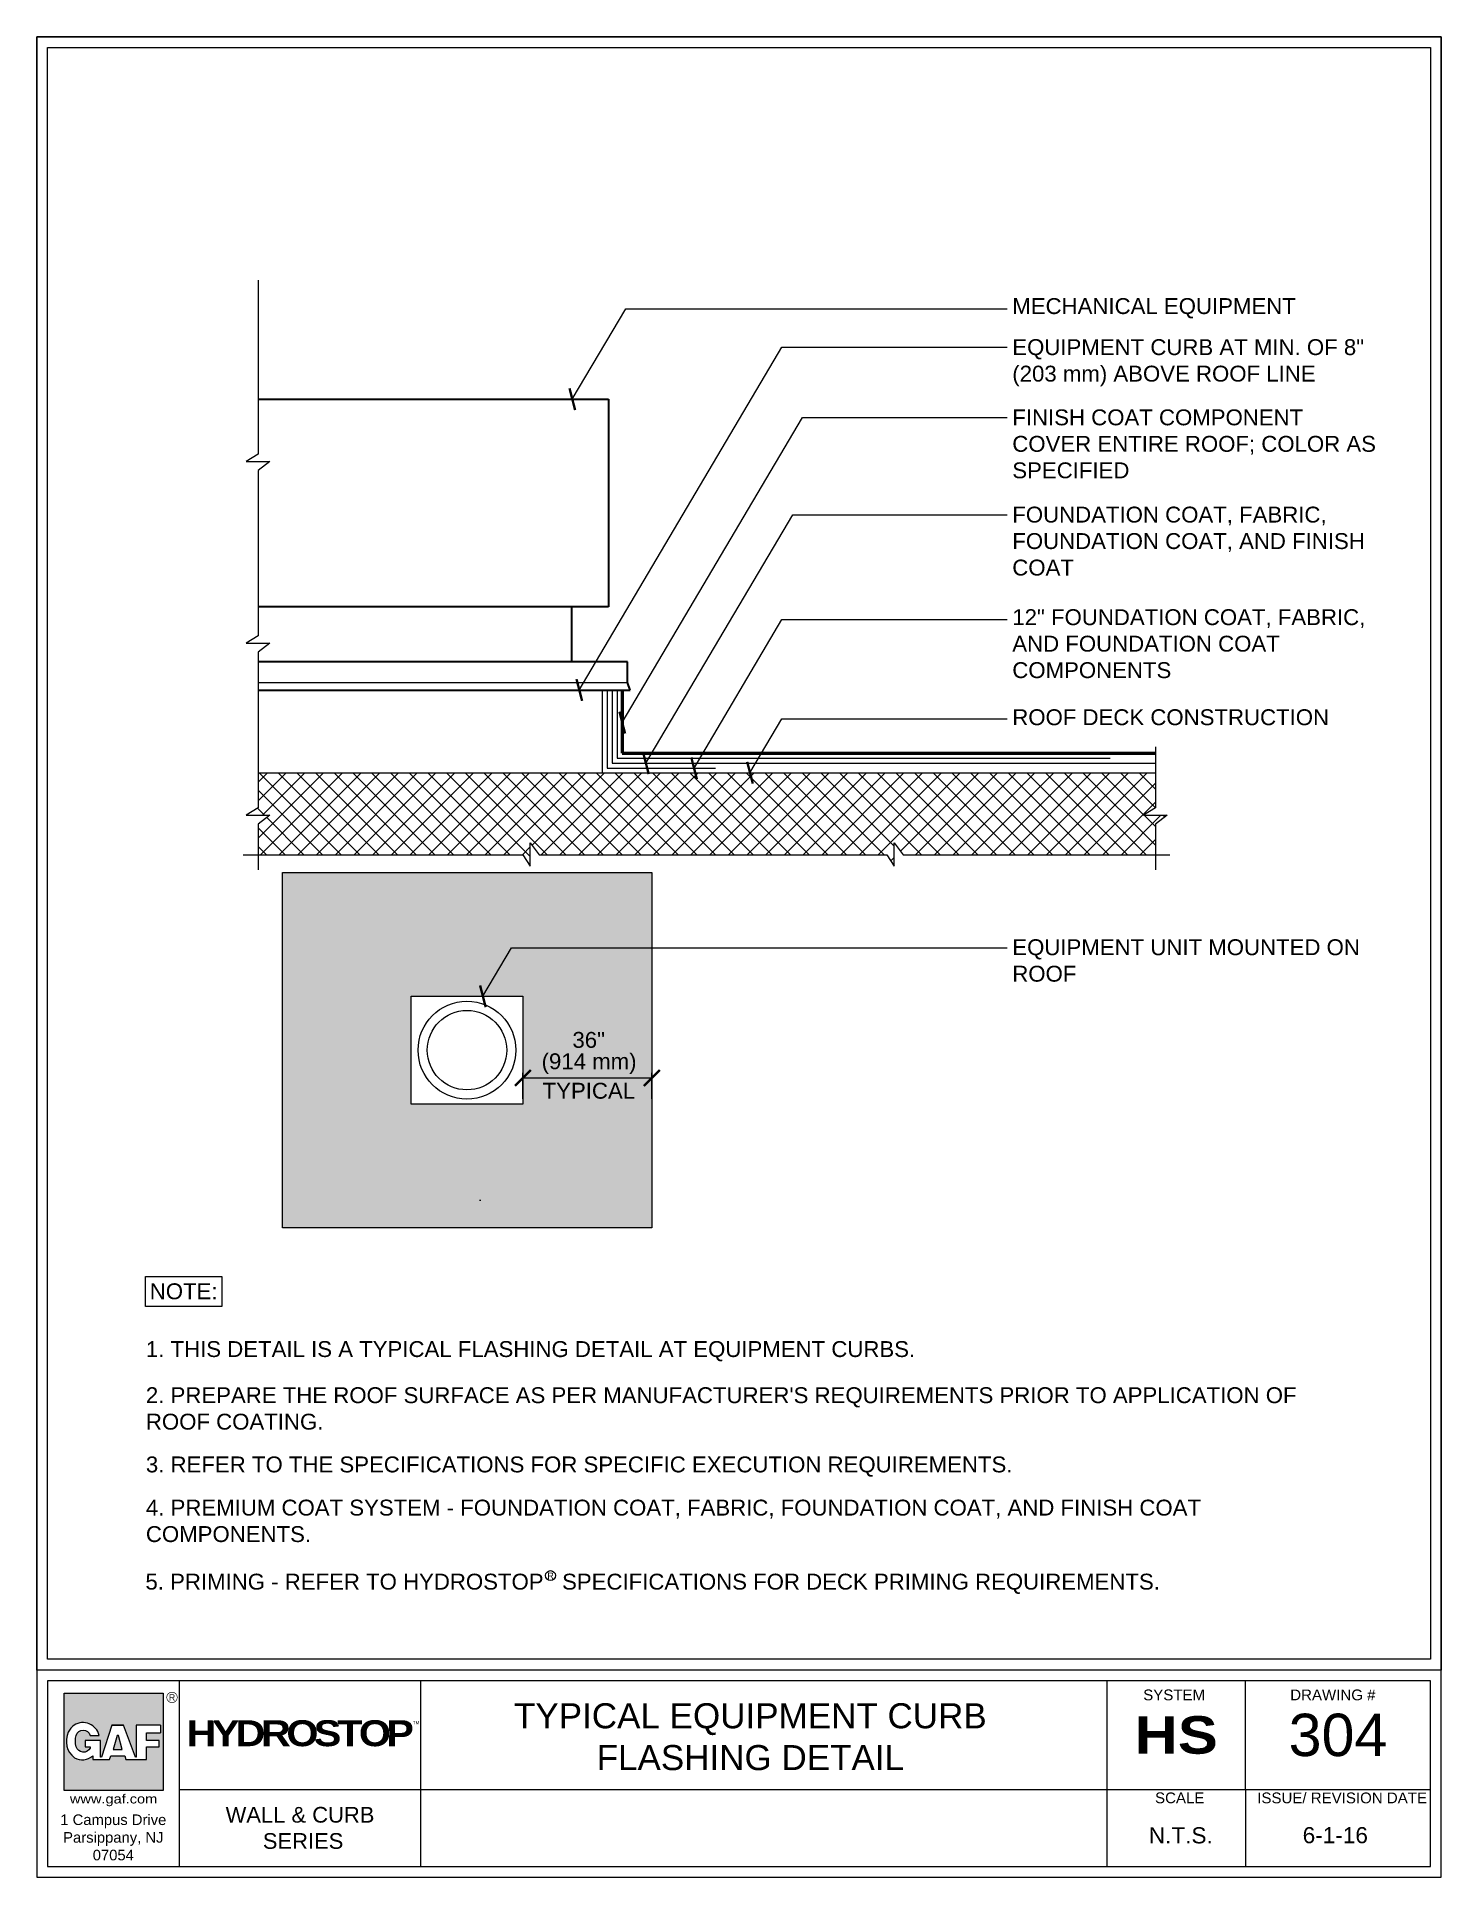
# Model space of a CAD drawing. Header units: inches. Extents: x 14.5 to 80.8, y 24.5 to 111.4.
import ezdxf
from ezdxf.enums import TextEntityAlignment as Align

# ---------------------------------------------------------------- set-up
doc = ezdxf.new("R2010")
doc.units = ezdxf.units.IN
doc.header["$MEASUREMENT"] = 0
doc.layers.get('0').update_dxf_attribs({"lineweight": 15})
doc.styles.add('ARCHQUIK', font='Archquik.shx', dxfattribs={"height": 0.1})
doc.styles.add('ARIAL', font='arial.ttf')
doc.styles.add('FONT', font='arial.ttf', dxfattribs={"height": 0.75})
doc.dimstyles.new('dIM-STYLE', dxfattribs={"dimtxt": 0.75, "dimasz": 0.75, "dimexe": 0.18, "dimexo": 0.0625, "dimgap": 0.09, "dimtad": 0, "dimtih": 1, "dimtoh": 1, "dimdec": 4, "dimzin": 0, "dimdsep": 46, "dimlunit": 4, "dimtxsty": 'FONT', "dimblk": 'ARCHTICK', "dimcen": 0, "dimclrd": 3, "dimclre": 3, "dimclrt": 256, "dimadec": 0, "dimazin": 0, "dimtfac": 1, "dimtdec": 4, "dimtofl": 0, "dimtmove": 0, "dimatfit": 3, "dimldrblk": 'ARCHTICK', "dimfxl": 1, "dimfrac": 2, "dimtolj": 1, "dimtzin": 0, "dimlwd": -1, "dimlwe": -1, "dimarcsym": 0})

# ---------------------------------------------------------------- blocks, each defined once
blk = doc.blocks.new('GAF_LOGO')
h = blk.add_hatch(color=242)
h.paths.add_polyline_path([(0.9999999843750018, 0.999999984375), (-0.01802111514781046, 0.999999984375), (-0.01802111514781046, -0.002743970513160665), (0.9999999843750018, -0.002743970513160499), (0.9999999843750018, 0.6710526210937502)])
edge = h.paths.add_edge_path(flags=16)
edge.add_line((0.3421052578125003, 0.5657894648437503), (0.2499999960937487, 0.5657894648437503))
edge.add_arc((0.1776315761718745, 0.542763149414063), 0.075943396054273, 17.65012421993013, 162.3498757800698)
edge.add_arc((0.2913533789062498, 0.5065789394531254), 0.1952830184252751, 162.3498757800698, 197.65012421993)
edge.add_arc((0.1804031326795207, 0.4712765883809845), 0.07885186654145789, 197.65012421993, 331.9610179646004)
edge.add_line((0.2499999960937487, 0.4342105195312511), (0.2499999960937487, 0.4473684140625002))
edge.add_line((0.2499999960937487, 0.4473684140625002), (0.1973684179687503, 0.4473684140625003))
edge.add_line((0.1973684179687503, 0.4473684140625003), (0.1973684179687503, 0.5131578867187501))
edge.add_line((0.1973684179687503, 0.5131578867187501), (0.3552631523437491, 0.5131578867187501))
edge.add_line((0.3552631523437491, 0.5131578867187501), (0.3552631523437491, 0.3421052578125003))
edge.add_line((0.3552631523437491, 0.3421052578125003), (0.3672600561810685, 0.3421052578125003))
edge.add_line((0.3672600561810685, 0.3421052578125003), (0.473684203125, 0.6710526210937502))
edge.add_line((0.473684203125, 0.6710526210937502), (0.5921052539062508, 0.6710526210937502))
edge.add_line((0.5921052539062508, 0.6710526210937502), (0.7168783917025898, 0.3421052578125004))
edge.add_line((0.7168783917025898, 0.3421052578125004), (0.7236841992187522, 0.3421052578125004))
edge.add_line((0.7236841992187522, 0.3421052578125004), (0.7236841992187522, 0.6710526210937502))
edge.add_line((0.7236841992187522, 0.6710526210937502), (0.9757096308521137, 0.6710526210937502))
edge.add_line((0.9757096308521137, 0.6710526210937502), (0.9757096308521139, 0.5921052539062504))
edge.add_line((0.9757096308521139, 0.5921052539062504), (0.828947355468749, 0.5921052539062504))
edge.add_line((0.828947355468749, 0.5921052539062504), (0.828947355468749, 0.5131578867187501))
edge.add_line((0.828947355468749, 0.5131578867187501), (0.9619798181352781, 0.5131578867187501))
edge.add_line((0.9619798181352781, 0.5131578867187501), (0.9619798181352782, 0.4473684140625002))
edge.add_line((0.9619798181352782, 0.4473684140625002), (0.8289473554687489, 0.4473684140625003))
edge.add_line((0.8289473554687489, 0.4473684140625003), (0.828947355468749, 0.3157894687500002))
edge.add_line((0.828947355468749, 0.3157894687500002), (0.6184210429687518, 0.3157894687500003))
edge.add_line((0.6184210429687518, 0.3157894687500003), (0.6052631484375013, 0.35526315234375))
edge.add_line((0.6052631484375013, 0.35526315234375), (0.4605263085937495, 0.3552631523437498))
edge.add_line((0.4605263085937495, 0.3552631523437498), (0.4473684140624989, 0.3157894687500002))
edge.add_line((0.4473684140624989, 0.3157894687500002), (0.2763157851562497, 0.3157894687500002))
edge.add_line((0.2763157851562497, 0.3157894687500002), (0.2763157851562497, 0.3552631523437499))
edge.add_arc((0.1671059236527185, 0.4777867589039027), 0.1641305212753787, 240.8042829104425, 311.71180968469173, ccw=False)
edge.add_arc((0.2222038028843561, 0.5072653279140215), 0.2193476823067968, 155.1482085443663, 231.9615675140741, ccw=False)
edge.add_arc((0.1895668580481229, 0.5197191371257442), 0.1845148081401703, 124.71226100437019, 154.3980145931274, ccw=False)
edge.add_arc((0.1751212575285651, 0.5254602239943656), 0.171785051789476, 13.577812998885406, 121.84091426695329, ccw=False)
h.paths.add_polyline_path([(0.5263157812499983, 0.5657894648437498), (0.5394736757812488, 0.5657894648437498), (0.5789473593750003, 0.421052625), (0.4868420976562504, 0.421052625)], flags=0)
at = {"color": 242}
for p, q in [((0.9757096308521138, 0.6710526210937502), (0.9757096308521138, 0.5921052539062504)), ((0.5263157812499983, 0.5657894648437498), (0.4868420976562504, 0.421052625)), ((0.4868420976562504, 0.421052625), (0.5789473593750003, 0.421052625)), ((0.5394736757812488, 0.5657894648437498), (0.5263157812499983, 0.5657894648437498)), ((0.5789473593750003, 0.421052625), (0.5394736757812488, 0.5657894648437498))]:
    blk.add_line(p, q, dxfattribs=at)
for points in [[(0.9999999843750018, 0.6710526210937502), (0.9999999843750019, -0.00274397051316061), (-0.01802111514781046, -0.00274397051316061), (-0.01802111514781046, 0.999999984375), (0.9999999843750018, 0.999999984375), (0.9999999843750018, 0.6710526210937502)], [(0.9757096308521138, 0.6710526210937502), (0.7236841992187522, 0.6710526210937502), (0.7236841992187522, 0.3421052578125003), (0.7168783917025898, 0.3421052578125003), (0.5921052539062508, 0.6710526210937502), (0.4736842031249999, 0.6710526210937502), (0.5921052539062508, 0.6710526210937502)]]:
    blk.add_lwpolyline(points, dxfattribs=at)
at = {"const_width": 0.006578947265625}
blk.add_lwpolyline([(1.146718681227561, 0.9569249246062017, 0.9999999999999999), (1.038984530952376, 0.9569249246062017, 0.9999999999999999)], format="xyb", close=True, dxfattribs=at)
at = {"color": 242}
for points in [[(0.4736842031249999, 0.6710526210937502), (0.3672600561810686, 0.3421052578125003), (0.3552631523437491, 0.3421052578125003), (0.3552631523437491, 0.5131578867187501), (0.1973684179687503, 0.5131578867187501), (0.1973684179687503, 0.4473684140625003), (0.2499999960937487, 0.4473684140625003), (0.2499999960937487, 0.4342105195312511, -0.6638381309650001), (0.1052631562500004, 0.4473684140625003, -0.1552561087471992), (0.1052631562500004, 0.5657894648437503, -0.7312178527831996), (0.2499999960937487, 0.5657894648437503), (0.3421052578125003, 0.5657894648437503, 0.5109723306082545), (0.08449389586529144, 0.6713944055155814, 0.1302578243974809), (0.02316816522774692, 0.599451122242597, 0.172358814401925)], [(0.08704397350846876, 0.3345076182265967, 0.3196577466454945), (0.2763157851562497, 0.3552631523437499), (0.2763157851562497, 0.3157894687500002), (0.4473684140624989, 0.3157894687500002), (0.4605263085937494, 0.3552631523437499), (0.6052631484375013, 0.3552631523437499), (0.6184210429687518, 0.3157894687500002), (0.828947355468749, 0.3157894687500002), (0.828947355468749, 0.4473684140625003), (0.9619798181352781, 0.4473684140625003), (0.9619798181352781, 0.5131578867187501), (0.828947355468749, 0.5131578867187501), (0.828947355468749, 0.5921052539062504), (0.9757096308521139, 0.5921052539062504)]]:
    blk.add_lwpolyline(points, format="xyb", dxfattribs=at)
blk.add_arc((0.222203802884356, 0.5072653279140215), 0.2193476823067967, 155.1482085443668, 231.9615675140741, dxfattribs=at)
at = {"style": 'ARIAL'}
blk.add_text('R', height=0.06578947265625, dxfattribs=at).set_placement((1.092851606089969, 0.956924924606203), align=Align.MIDDLE)
at = {"style": 'ARIAL', "width": 1.133105524367421}
blk.add_text('www.gaf.com', height=0.09481817704846432, dxfattribs=at).set_placement((0.03995709321242522, -0.1363967728893486), (0.9407297751728345, -0.1363967728893486), align=Align.FIT)
blk = doc.blocks.new('HydroStop')
at = {"color": 174, "linetype": 'Continuous', "style": 'ARIAL'}
blk.add_text('TM', height=0.07930227829834807, dxfattribs=at).set_placement((6.460029172047104, 0.5633620407934359))
at = {"lineweight": -2, "insert": (0.9349556855740957, 0.6638381548218604), "char_height": 0.633319658458992, "width": 5.94393791725881, "attachment_point": 1, "style": 'ARCHQUIK'}
blk.add_mtext('{\\fArial Black|b0|i0|c0|p34;\\T0.85;\\C154;HYDRO\\C132;STOP}', dxfattribs=at)
blk = doc.blocks.new('_ArchTick')
at = {"color": 0, "linetype": 'ByBlock', "const_width": 0.15}
blk.add_lwpolyline([(-0.5, -0.5), (0.5, 0.5)], dxfattribs=at)

msp = doc.modelspace()

# ---------------------------------------------------------------- hatches: boundary and pattern name
at = {"lineweight": 15}
h = msp.add_hatch(dxfattribs=at)
h.set_pattern_fill('ANSI37', color=256, scale=5)
h.set_pattern_definition([(45, (0, 0), (-0.4419417382415922, 0.4419417382415922), []), (135, (0, 0), (-0.4419417382415922, -0.4419417382415922), [])])
h.paths.add_polyline_path([(60.30307591262579, 76.64942145041691), (24.94067980309383, 76.64942145041691), (24.94067980309383, 74.99214350229008), (24.37977516849622, 74.64157810566658), (25.48989892447065, 74.64157810566658), (24.94067980309382, 74.22089962971837), (24.94067980309383, 72.78151657433759), (37.44417894933214, 72.78151657433759), (37.79474434595565, 72.23229745296075), (37.79474434595565, 73.34242120893518), (38.21542282190386, 72.78151657433759), (54.62633060722784, 72.78151657433759), (54.97689600385135, 72.23229745296075), (54.97689600385135, 73.34242120893518), (55.39757447979956, 72.78151657433759), (60.30307591262579, 72.78151657433759)])
h.paths.add_polyline_path([(60.55307591262579, 76.64942145041691), (60.30307591262579, 76.64942145041691), (60.30307591262579, 72.78151657433759), (60.55307591262579, 72.78151657433759)])
h.paths.add_polyline_path([(67.31242864507615, 76.64942145041691), (60.55307591262579, 76.64942145041691), (60.55307591262578, 72.78151657433759), (67.31242864507615, 72.78151657433759), (67.31242864507617, 74.22089962971837), (67.86164776645299, 74.64157810566658), (66.75152401047856, 74.64157810566658), (67.31242864507615, 74.99214350229006)])
h = msp.add_hatch()
h.set_pattern_fill('AR-SAND', color=256, scale=20)
h.set_pattern_definition([(37.50000000000001, (0, 0), (-1.259867162192163, 38.53647538026317), [0, -30.4, 0, -34, 0, -32.5]), (7.499999999999999, (0, 0), (35.39553410535454, 56.4429213045948), [0, -16.4, 0, -27.4, 0, -10.5]), (327.5, (-24.6, 0), (62.2828372350299, 0.1131810707392988), [0, -10, 0, -36, 0, -47]), (317.5, (-24.6, 0), (60.12253209144588, 17.55351129868499), [0, -5, 0, -23.6, 0, -27])])
h.paths.add_polyline_path([(43.53233133736033, 71.94015962244117), (26.08586009873061, 71.94015962244117), (26.08586009873061, 55.17144815061688), (43.53233133736033, 55.17144815061688)])
h.paths.add_polyline_path([(37.44425685275361, 66.09740301204943), (37.44425685275361, 61.00251924778784), (32.17409039018027, 61.00251924778784), (32.17409039018027, 66.09740301204943)], flags=16)
h.paths.add_polyline_path([(37.11125867767203, 63.55576493481828, -1), (32.49540305204107, 63.55576493481828, -1)], flags=0)
h.paths.add_polyline_path([(36.67881678508157, 63.55576493481828, -1), (32.92784494463153, 63.55576493481828, -1)], flags=0)
at = {"lineweight": 13}
h = msp.add_hatch(dxfattribs=at)
h.set_pattern_fill('AR-SAND', color=256, scale=0.15)
h.set_pattern_definition([(37.50000000000001, (0, 0), (-0.009449003716441223, 0.2890235653519738), [0, -0.228, 0, -0.255, 0, -0.24375]), (7.499999999999999, (0, 0), (0.2654665057901591, 0.423321909784461), [0, -0.123, 0, -0.2055, 0, -0.07875]), (327.5, (-0.1845, 0), (0.4671212792627242, 0.0008488580305447413), [0, -0.075, 0, -0.27, 0, -0.3525]), (317.5, (-0.1845, 0), (0.450918990685844, 0.1316513347401374), [0, -0.0375, 0, -0.177, 0, -0.2025])])
h.paths.add_polyline_path([(43.53233133736033, 71.94015962244117), (26.08586009873061, 71.94015962244117), (26.08586009873061, 55.17144815061688), (43.53233133736033, 55.17144815061688)])
h.paths.add_polyline_path([(37.44425685275361, 66.09740301204943), (37.44425685275361, 61.00251924778784), (32.17409039018027, 61.00251924778784), (32.17409039018027, 66.09740301204943)], flags=16)
h.paths.add_polyline_path([(37.11125867767203, 63.55576493481828, -1), (32.49540305204107, 63.55576493481828, -1)], flags=0)
h.paths.add_polyline_path([(36.67881678508157, 63.55576493481828, -1), (32.92784494463153, 63.55576493481828, -1)], flags=0)

# ---------------------------------------------------------------- linework, layer by layer
for p, q in [((24.94067980309383, 99.89182934313376), (24.94067980309383, 91.68859906214377)), ((24.94067980309383, 91.68859906214377), (24.37977516849622, 91.33803366552027)), ((24.37977516849622, 91.33803366552027), (25.48989892447065, 91.33803366552027)), ((25.48989892447065, 91.33803366552027), (24.94067980309383, 90.91735518957206)), ((24.94067980309383, 90.91735518957206), (24.94067980309383, 83.11736743272942)), ((24.94067980309383, 83.11736743272942), (24.37977516849622, 82.76680203610593)), ((24.37977516849622, 82.76680203610593), (25.48989892447065, 82.76680203610593)), ((25.48989892447065, 82.76680203610593), (24.94067980309383, 82.34612356015772)), ((24.94067980309383, 82.34612356015772), (24.94067980309383, 74.99214350229009)), ((24.94067980309383, 80.9029482627821), (42.37554343192424, 80.9029482627821)), ((41.41733134782, 80.55238286615858), (41.41733134782, 76.85976068839102)), ((41.65688436884606, 80.55238286615858), (41.65688436884606, 77.09931370941707)), ((41.89643738987212, 80.55238286615858), (41.89643738987212, 77.33886673044313)), ((41.89643738987212, 77.33886673044313), (65.1739797256728, 77.33886673044313)), ((67.31242864507617, 77.87632243517771), (67.31242864507615, 74.99214350229008)), ((24.94067980309383, 76.64942145041691), (67.31250654849764, 76.64942145041691)), ((41.41733134782, 76.85976068839102), (46.53558613852316, 76.85976068839102)), ((41.65688436884606, 77.09931370941707), (67.31242864507617, 77.09931370941695)), ((24.94067980309383, 74.99214350229008), (24.37977516849622, 74.64157810566658)), ((67.31242864507617, 74.99214350229008), (66.75152401047856, 74.64157810566658)), ((24.37977516849622, 74.64157810566658), (25.48989892447065, 74.64157810566658)), ((25.48989892447065, 74.64157810566658), (24.94067980309383, 74.22089962971837)), ((24.94067980309383, 74.22089962971837), (24.94067980309383, 72.07378711299657)), ((66.75152401047856, 74.64157810566658), (67.86164776645299, 74.64157810566658)), ((67.86164776645299, 74.64157810566658), (67.31242864507617, 74.22089962971837)), ((67.31242864507617, 74.22089962971837), (67.31242864507617, 72.0702460609599)), ((37.79474434595565, 72.23229745296075), (37.79474434595565, 73.34242120893518)), ((37.79474434595565, 73.34242120893518), (38.21542282190386, 72.78151657433759)), ((54.97689600385135, 72.23229745296075), (54.97689600385135, 73.34242120893518)), ((54.97689600385135, 73.34242120893518), (55.39757447979956, 72.78151657433759)), ((24.23954900984682, 72.78151657433759), (37.44417894933213, 72.78151657433759)), ((37.44417894933214, 72.78151657433759), (37.79474434595565, 72.23229745296075)), ((38.21542282190386, 72.78151657433759), (54.62633060722784, 72.78151657433759)), ((54.62633060722784, 72.78151657433759), (54.97689600385135, 72.23229745296075)), ((55.39757447979957, 72.78151657433759), (67.98861006912603, 72.78151657433759)), ((37.44425685275361, 61.25251924778784), (37.44425685275361, 62.49118364919089)), ((37.44425685275361, 62.24118364919089), (43.53233133736033, 62.24118364919089)), ((43.53233133736033, 61.25251924778784), (43.53233133736033, 62.49118364919089)), ((21.20705469467076, 33.78611375226865), (21.20705469467076, 25.02717102045245)), ((32.6318562415896, 25.02717102045245), (32.6318562415896, 33.78611375226865)), ((71.56792847675739, 28.65521179804592), (71.56792847675739, 33.78611375226865))]:
    msp.add_line(p, q)
at = {"lineweight": 30}
for p, q in [((24.94067980309383, 94.28286090057918), (41.48736652372322, 94.28286090057918)), ((41.48736652372322, 94.28286090057918), (41.48744442714469, 84.47871530834183)), ((41.48744442714469, 84.47871530834183), (24.94067980309383, 84.47871530834183)), ((39.73461744402718, 84.47871530834183), (39.73461744402718, 81.88453137332792)), ((42.37554343192424, 81.88453137332792), (24.94067980309383, 81.88453137332792)), ((42.37554343192424, 80.9029482627821), (42.37554343192424, 81.88453137332792)), ((42.51576959057364, 80.55238286615858), (42.37554343192424, 80.9029482627821)), ((24.94067980309383, 80.55238286615858), (42.51576959057364, 80.55238286615858))]:
    msp.add_line(p, q, dxfattribs=at)
at = {"lineweight": 50}
for p, q in [((42.13599041089818, 80.55238286615858), (42.13599041089818, 77.5784197514692)), ((42.13599041089818, 77.5784197514692), (67.31242864507617, 77.57841975146907))]:
    msp.add_line(p, q, dxfattribs=at)
at = {"linetype": 'Continuous'}
for p, q in [((65.01569888488676, 33.78611375226865), (65.01569888488676, 25.02717102045245)), ((21.20705469467076, 28.65521179804592), (80.29722166968178, 28.65521179804592)), ((71.56792847675739, 28.65521179804592), (71.56792847675739, 25.02717102045245))]:
    msp.add_line(p, q, dxfattribs=at)
for points in [[(14.49001371606128, 111.3851559938448), (14.49001371606128, 24.51839938696503), (80.80599330317555, 24.51839938696503), (80.80599330317555, 111.3851559938448)], [(14.49001371606128, 111.3851559938448), (80.80599330317555, 111.3851559938448), (80.80599330317555, 34.29488538575606), (14.49001371606128, 34.29488538575606)], [(14.99878534955506, 110.8763843603538), (80.29722166968178, 110.8763843603538), (80.29722166968178, 34.80365701925211), (14.99878534955506, 34.80365701925211)], [(80.80599330317555, 34.29488538575606), (14.49001371606128, 34.29488538575606), (14.49001371606128, 24.51839938696503), (80.80599330317555, 24.51839938696503)], [(80.29722166968178, 33.78611375226865), (14.99878534954415, 33.78611375226865), (14.99878534954415, 25.02717102045245), (80.29722166968178, 25.02717102045245)]]:
    msp.add_lwpolyline(points, close=True, dxfattribs=at)
for points in [[(24.94067980309383, 76.64942145041692), (41.2069921098459, 76.64942145041692), (41.2069921098459, 80.55238286615858), (24.94067980309383, 80.55238286615858)], [(26.08586009873061, 71.94015962244117), (43.53233133736033, 71.94015962244117), (43.53233133736033, 55.17144815061688), (26.08586009873061, 55.17144815061688)], [(32.17409039018027, 66.09740301204943), (37.44425685275361, 66.09740301204943), (37.44425685275361, 61.00251924778784), (32.17409039018027, 61.00251924778784)], [(19.6212313395464, 52.87901788113513), (23.23017247385826, 52.87901788113513), (23.23017247385826, 51.45803145653016), (19.6212313395464, 51.45803145653016)]]:
    msp.add_lwpolyline(points, close=True)
for radius in [2.307927812815478, 1.875485920225017]:
    msp.add_circle((34.80333086485655, 63.55576493481828), radius)
msp.add_circle((38.74800003648841, 38.75683124268377), 0.2317057053845815, dxfattribs=at)

# ---------------------------------------------------------------- block references
at = {"xscale": 0.75, "yscale": 0.75, "zscale": 0.75, "rotation": 180}
msp.add_blockref('_ArchTick', (37.44425685275361, 62.24118364919089), dxfattribs=at)
for name, p, xscale, yscale, zscale in [('_ArchTick', (43.53233133736033, 62.24118364919089), 0.75, 0.75, 0.75), ('HydroStop', (19.74687504737987, 30.64248056082877), 1.934332076455829, 1.934332076455829, 1.934332076455829)]:
    msp.add_blockref(name, p, dxfattribs=dict(xscale=xscale, yscale=yscale, zscale=zscale))
at = {"linetype": 'Continuous', "xscale": 4.578944701403998, "yscale": 4.578944701396722, "zscale": 4.578944701398359}
msp.add_blockref('GAF_LOGO', (15.87060638633879, 28.62272093202319), dxfattribs=at)

# ---------------------------------------------------------------- texts
at = {"linetype": 'Continuous'}
for s, height, style, p in [('5. PRIMING - REFER TO HYDROSTOP   SPECIFICATIONS FOR DECK PRIMING REQUIREMENTS.', 0.75, 'FONT', (19.62001030927161, 38.09300928223567)), ('N.T.S.', 0.7631574502330598, 'ARIAL', (66.99815271592591, 26.11325017496029)), ('6-1-16', 0.7631574502330598, 'ARIAL', (74.26414294412801, 26.12102215814912))]:
    msp.add_text(s, height=height, dxfattribs=dict(at, style=style)).set_placement(p)
at = {"linetype": 'Continuous', "ltscale": 0.6, "style": 'FONT'}
msp.add_text('R', height=0.3, dxfattribs=at).set_placement((38.59844366349887, 38.59716599480768))
at = {"style": 'ARIAL'}
for s, p in [('SYSTEM', (68.19558099794061, 33.12265175710945)), ('DRAWING #', (75.69039278614467, 33.12265175710945)), ('SCALE', (68.45888497711051, 28.26339685077483)), ('ISSUE/ REVISION DATE', (76.12673907382349, 28.2711688339673))]:
    msp.add_text(s, height=0.5087716334887066, dxfattribs=at).set_placement(p, align=Align.MIDDLE)
for s, insert, char_height, width, attachment_point, style in [('MECHANICAL EQUIPMENT', (60.55307591262579, 99.04968425833682), 0.75, 17.1364246745373, 1, 'FONT'), ('EQUIPMENT CURB AT MIN. OF 8" (203 mm) ABOVE ROOF LINE', (60.55307591262579, 97.11184052014097), 0.75, 17.1364246745373, 1, 'FONT'), ('FINISH COAT COMPONENT COVER ENTIRE ROOF; COLOR AS SPECIFIED', (60.55307591262579, 93.79815955513904), 0.75, 17.1364246745373, 1, 'FONT'), ('FOUNDATION COAT, FABRIC, FOUNDATION COAT, AND FINISH COAT', (60.55307591262579, 89.20895009334755), 0.75, 17.1364246745373, 1, 'FONT'), ('12" FOUNDATION COAT, FABRIC, AND FOUNDATION COAT COMPONENTS', (60.55307591262579, 84.36663595781967), 0.75, 17.1364246745373, 1, 'FONT'), ('ROOF DECK CONSTRUCTION', (60.55307591262579, 79.64441045947605), 0.75, 17.1364246745373, 1, 'FONT'), ('EQUIPMENT UNIT MOUNTED ON ROOF', (60.55307591262579, 68.78844975003109), 0.75, 17.1364246745373, 1, 'FONT'), ('WALL & CURB\\P SERIES', (26.91945546813018, 26.84119140924918), 0.7419714262123118, 11.42480154691884, 5, 'ARIAL'), ('1 Campus Drive\\PParsippany, NJ 07054', (18.10292002210745, 26.39340186921985), 0.5, 6.20826934512661, 5, 'ARIAL')]:
    msp.add_mtext(s, dxfattribs=dict(insert=insert, char_height=char_height, width=width, attachment_point=attachment_point, style=style))
at = {"char_height": 0.75, "attachment_point": 5, "style": 'FONT'}
for s, insert in [('\\A1;36"', (40.55100521148581, 64.03429894778219)), ('\\A1;(914 mm)', (40.56865291190395, 62.91632769448552)), ('\\A1;TYPICAL', (40.55772703850477, 61.63304712416823))]:
    msp.add_mtext(s, dxfattribs=dict(at, insert=insert))
at = {"linetype": 'Continuous'}
for s, insert, char_height, width, attachment_point, style in [('NOTE:', (21.42570190670187, 52.16852466883265), 0.75, 3.608941134311863, 5, 'FONT'), ('1. THIS DETAIL IS A TYPICAL FLASHING DETAIL AT EQUIPMENT CURBS.', (19.64190993783643, 49.82125780140481), 0.75, 54.625, 1, 'FONT'), ("2. PREPARE THE ROOF SURFACE AS PER MANUFACTURER'S REQUIREMENTS PRIOR TO APPLICATION OF ROOF COATING.", (19.64190993783643, 47.64435917587011), 0.75, 54.625, 1, 'FONT'), ('3. REFER TO THE SPECIFICATIONS FOR SPECIFIC EXECUTION REQUIREMENTS.', (19.64190993783643, 44.37538248728251), 0.75, 54.625, 1, 'FONT'), ('4. PREMIUM COAT SYSTEM - FOUNDATION COAT, FABRIC, FOUNDATION COAT, AND FINISH COAT COMPONENTS.', (19.64190993783643, 42.33807764334594), 0.75, 54.625, 1, 'FONT'), ('TYPICAL EQUIPMENT CURB FLASHING DETAIL', (48.18350952815955, 31.14208659105088), 1.183652803665149, 28.42956344025924, 5, 'ARIAL'), ('{\\fArial Black|b0|i0|c0|p34;HS}', (68.29181368082207, 31.22066277515729), 1.770582097118444, 6.552229591870622, 5, 'ARIAL'), ('304', (75.93257507321958, 31.22066277515728), 2, 8.729293192924388, 5, 'ARIAL')]:
    msp.add_mtext(s, dxfattribs=dict(at, insert=insert, char_height=char_height, width=width, attachment_point=attachment_point, style=style))

# ---------------------------------------------------------------- leaders
for points in [[(39.77701463971007, 94.28286090057918), (42.29852337733598, 98.54799532274367), (60.30307591262579, 98.54799532274367)], [(40.10747323409011, 80.55238286615858), (49.67377837102765, 96.73379708203689), (60.30307591262579, 96.73379708203689)], [(42.13599041089818, 79.01410652011705), (50.65352200253426, 93.42151928901549), (60.30307591262579, 93.42151928901549)], [(43.25200411683885, 77.09931370941706), (50.18311692977011, 88.82329760890266), (60.30307591262579, 88.82329760890266)], [(45.52680845664397, 76.85976068839102), (49.67377837102765, 83.87436423331931), (60.30307591262579, 83.87436423331931)], [(48.16695947716802, 76.64942145041691), (49.67377837102765, 79.19820703908775), (60.30307591262579, 79.19820703908775)], [(35.55383826737643, 66.09740301204943), (36.90605134148211, 68.38467270991262), (60.30307591262579, 68.38467270991262)]]:
    msp.add_leader(points, dimstyle='dIM-STYLE', override={"dimgap": 0.09, "dimtad": 0, "dimclrd": 256})

doc.saveas('drawing.dxf')
